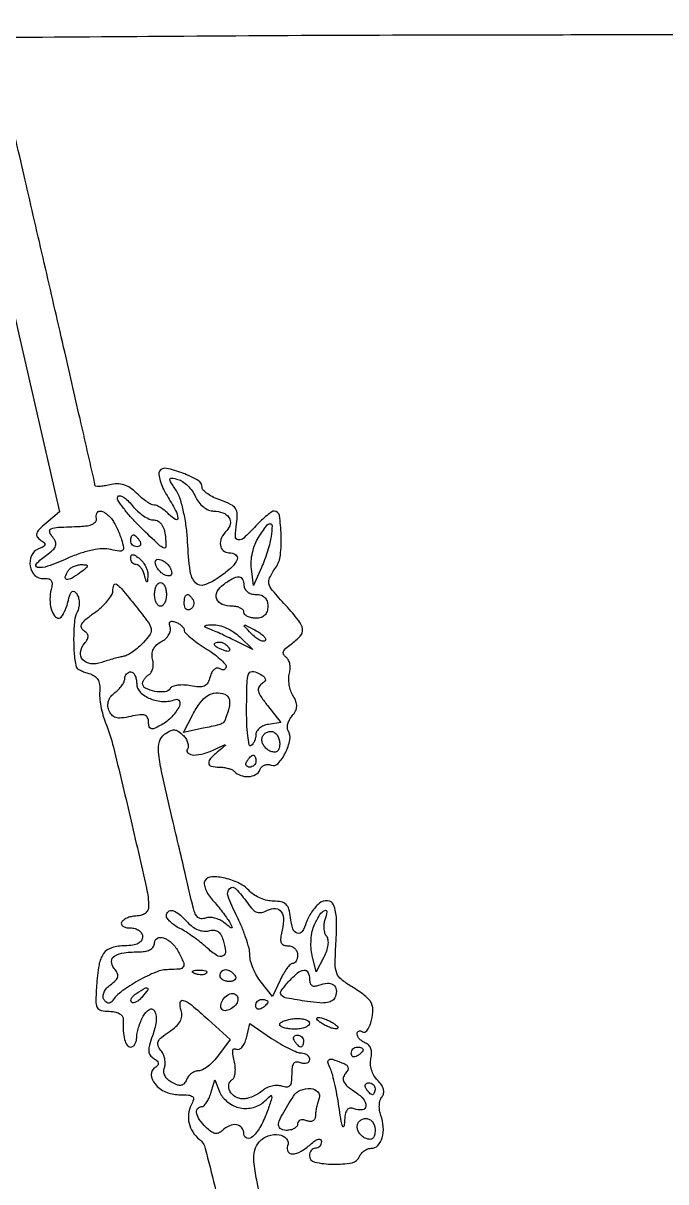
# Model space of a CAD drawing. Header units: inches. Extents: x -279 to 561, y -345 to 342.
# Drawn here: x -215.796 to -215.238, y -305.623 to -304.616 of the extents above; entities that cross this region are included whole.
import ezdxf

# ---------------------------------------------------------------- set-up
doc = ezdxf.new("R2010")
doc.units = ezdxf.units.IN
doc.header["$LTSCALE"] = 0.5
doc.header["$MEASUREMENT"] = 0

msp = doc.modelspace()

# ---------------------------------------------------------------- linework, layer by layer
for points in [[(-213.749, -305.7513, -0.000002), (-213.7501, -305.4288, -0.000179)], [(-213.8207, -303.6406, 0.000015), (-214.1381, -303.6397, 0.000557)], [(-215.9377, -305.8256, 0.000412), (-215.937, -305.5053, 0.000119), (-215.9364, -305.0103), (-215.9352, -303.6435)], [(-215.8417, -305.5276, -0.000227), (-215.8414, -305.2151, -0.000382), (-215.8408, -304.9528, -0.000017), (-215.8401, -304.717, -0.831221)], [(-215.8762, -304.5938, 0.000023), (-215.8773, -304.8636, 0.000682), (-215.8782, -305.162, 0.000411), (-215.8784, -305.5159), (-215.8781, -306.4382)], [(-213.7587, -305.409, -0.000014), (-213.7599, -305.7264, -0.413114)], [(-214.4539, -305.2664, -0.000016), (-214.4552, -305.0379, -0.000633)], [(-215.9407, -304.4701, -0.000149), (-215.9411, -305.0195, -0.002974), (-215.9423, -305.1877, -0.008799), (-215.9447, -305.2668, -0.824051), (-215.9511, -305.2677, 0.024579), (-215.9558, -305.256, 0.021719), (-215.9619, -305.2442, 0.0223), (-215.9683, -305.2342, 0.059677), (-215.974, -305.2278), (-215.9869, -305.2165), (-215.9882, -304.4313)], [(-215.6928, -304.5888, 0.00004), (-215.8709, -304.5893, 0.160647)], [(-215.8197, -304.6287, -0.000053), (-215.6564, -304.6275, -0.001147), (-215.4751, -304.6266, -0.000688), (-215.2598, -304.6263, -0.000279), (-214.9083, -304.6265, -0.003769)], [(-215.2614, -304.5889, 0.000465), (-215.4953, -304.5886, 0.000768)], [(-215.5851, -305.6568, -0.003779), (-215.593, -305.6213, -0.031951), (-215.5954, -305.6051, -0.078816), (-215.5947, -305.5953, -0.126763), (-215.5909, -305.588, -0.123356), (-215.583, -305.5828, -0.121297), (-215.5735, -305.5818, -0.189497), (-215.5672, -305.5853, -0.268582), (-215.5662, -305.5915, 0.222089), (-215.5659, -305.5964, 0.289947), (-215.5621, -305.5985, 0.115395), (-215.5546, -305.5962, 0.052602), (-215.5463, -305.5902, -0.027832), (-215.5425, -305.587, -0.089583), (-215.5395, -305.5856, -0.231882), (-215.5377, -305.586, -0.235796), (-215.5369, -305.5876, -0.085274), (-215.5373, -305.5899, -0.093604), (-215.5384, -305.5918, -0.100386), (-215.5401, -305.5931, -0.114747), (-215.5421, -305.5936, 0.1244), (-215.544, -305.5941, 0.101286), (-215.5457, -305.5955, 0.090968), (-215.5468, -305.5975, 0.078568), (-215.5472, -305.6, 0.352586), (-215.5427, -305.6056, 0.048281), (-215.5268, -305.6074, 0.046431), (-215.5103, -305.6061, 0.265001), (-215.5038, -305.6008, -0.080485), (-215.5022, -305.598, -0.065577), (-215.4997, -305.5957, -0.066565), (-215.4967, -305.5941, -0.08907), (-215.4937, -305.5936, 0.208236), (-215.488, -305.5911, 0.116641), (-215.4842, -305.5844, 0.088288), (-215.4832, -305.575, 0.070545), (-215.4853, -305.565, -0.053362), (-215.4864, -305.5607, -0.049049), (-215.4866, -305.556, -0.052389), (-215.4859, -305.5519, -0.100997), (-215.4843, -305.5488, 0.123128), (-215.4829, -305.5458, 0.110182), (-215.4831, -305.5423, 0.085682), (-215.4848, -305.5384, 0.04677), (-215.4881, -305.5344, -0.065589), (-215.4913, -305.5303, -0.057302), (-215.4934, -305.5254, -0.058809), (-215.4943, -305.5202, -0.078982), (-215.4939, -305.5155, 0.060111), (-215.4933, -305.511, 0.087677), (-215.4939, -305.5071, 0.10287), (-215.4957, -305.5041, 0.11555), (-215.4985, -305.5022, -0.054174), (-215.5013, -305.5007, -0.057148), (-215.5037, -305.4987, -0.063838), (-215.5053, -305.4965, -0.126812), (-215.5058, -305.4944, -0.106892), (-215.5055, -305.4928, -0.181174), (-215.5045, -305.4918, -0.162872), (-215.503, -305.4916, -0.084119), (-215.5013, -305.4923, 0.39894), (-215.4975, -305.4915, 0.07415), (-215.494, -305.4845, 0.059234), (-215.4922, -305.4752, 0.111246), (-215.4934, -305.4676, 0.102741), (-215.4952, -305.4648, 0.023673), (-215.4994, -305.4609, 0.023487), (-215.5049, -305.4568, 0.021041), (-215.5108, -305.453, -0.040748), (-215.5195, -305.447, -0.135638), (-215.5235, -305.4415, -0.090269), (-215.5249, -305.4333, -0.012365), (-215.5243, -305.4161, 0.019509), (-215.5238, -305.3943, 0.094059), (-215.5264, -305.3822, 0.290862), (-215.5316, -305.3785, 0.186547), (-215.5389, -305.381, 0.044078), (-215.5421, -305.3842, 0.027402), (-215.5454, -305.3885, 0.027395), (-215.5482, -305.3932, 0.04388), (-215.55, -305.3975, -0.06495), (-215.5536, -305.4053, -0.339891), (-215.5578, -305.4068, -0.246015), (-215.5616, -305.403, -0.046235), (-215.5637, -305.3931, 0.041219), (-215.5651, -305.3859, 0.130226), (-215.5676, -305.3818, 0.141853), (-215.5717, -305.3796, 0.052502), (-215.5783, -305.3789, -0.056467), (-215.5838, -305.3783, -0.041129), (-215.5897, -305.3764, -0.041795), (-215.595, -305.3736, -0.068651), (-215.599, -305.3704, 0.09107), (-215.608, -305.3635, 0.058983), (-215.6204, -305.359, 0.063627), (-215.632, -305.3577, 0.254125), (-215.638, -305.3612, 0.176081), (-215.6386, -305.3641, 0.058528), (-215.6374, -305.3684, 0.04974), (-215.6349, -305.3733, 0.039011), (-215.6313, -305.378, -0.011125), (-215.6271, -305.3829, -0.009332), (-215.6229, -305.3882, -0.009446), (-215.6192, -305.3932, -0.025442), (-215.6168, -305.397, -0.008572), (-215.6145, -305.4014, -0.509257), (-215.6148, -305.4021, -0.20998), (-215.616, -305.4018, -0.004198), (-215.6212, -305.3977, 0.058181), (-215.6251, -305.3952, 0.051792), (-215.6296, -305.3936, 0.054859), (-215.634, -305.393, 0.0976), (-215.6376, -305.3936, -0.110693), (-215.6412, -305.3942, -0.153294), (-215.6441, -305.393, -0.116285), (-215.6464, -305.39, -0.049558), (-215.648, -305.3852, 0.000654), (-215.6498, -305.3777, 0.00005), (-215.6545, -305.3575, 0.000069), (-215.6601, -305.3335, 0.000052), (-215.6663, -305.3071, -0.002917), (-215.6756, -305.2662, -0.031537), (-215.6782, -305.2495, -0.092762), (-215.6774, -305.2402, -0.166929), (-215.673, -305.234, -0.039575), (-215.6682, -305.231, -0.128799), (-215.6645, -305.2302, -0.138647), (-215.6611, -305.2313, -0.048814), (-215.6571, -305.2347, -0.056151), (-215.6546, -305.2377, -0.064199), (-215.653, -305.2412, -0.074176), (-215.6525, -305.2444, -0.141431), (-215.6532, -305.247, 0.387288), (-215.6526, -305.2504, 0.165548), (-215.6478, -305.252, 0.068401), (-215.6386, -305.2506, 0.041766), (-215.6284, -305.2467, -0.001338), (-215.621, -305.2432, -0.292208), (-215.6203, -305.2433, -0.471474), (-215.6203, -305.2438, -0.001683), (-215.6261, -305.2486, 0.028551), (-215.6331, -305.2549, 0.20465), (-215.6347, -305.2591, 0.339203), (-215.6326, -305.2617, 0.058012), (-215.6257, -305.2625, -0.034037), (-215.6218, -305.2628, -0.033094), (-215.6179, -305.2636, -0.034926), (-215.6146, -305.2647, -0.094613), (-215.6126, -305.2661, 0.110906), (-215.6069, -305.2697, 0.098571), (-215.6001, -305.2707, 0.111554), (-215.594, -305.269, 0.179537), (-215.5904, -305.265, -0.102488), (-215.5889, -305.2625, -0.098692), (-215.5864, -305.2609, -0.097096), (-215.5835, -305.2602, -0.095693), (-215.5805, -305.2608, 0.309041), (-215.5744, -305.2593, 0.0703), (-215.5682, -305.2501, 0.064981), (-215.5643, -305.2388, 0.190133), (-215.5657, -305.2308, -0.141409), (-215.5664, -305.2283, -0.064719), (-215.566, -305.225, -0.056537), (-215.5645, -305.2213, -0.050034), (-215.5622, -305.2179, 0.053924), (-215.5593, -305.2136, 0.108547), (-215.5583, -305.2096, 0.104141), (-215.559, -305.2055, 0.047015), (-215.5614, -305.2006, -0.059815), (-215.5635, -305.1963, -0.040575), (-215.5648, -305.191, -0.040724), (-215.5652, -305.1856, -0.062589), (-215.5646, -305.1809, 0.058961), (-215.564, -305.1767, 0.062646), (-215.5644, -305.1725, 0.070209), (-215.5658, -305.169, 0.127381), (-215.5678, -305.1669, -0.146928), (-215.5697, -305.1647, -0.211043), (-215.5698, -305.1622, -0.110568), (-215.5677, -305.1592, -0.030265), (-215.5631, -305.1556, 0.0549), (-215.5552, -305.1487, 0.224143), (-215.5533, -305.1427, 0.134156), (-215.5565, -305.1354, 0.01628), (-215.5679, -305.122, -0.008749), (-215.5794, -305.109, -0.113368), (-215.5824, -305.1033, -0.184232), (-215.5818, -305.098, -0.031263), (-215.5765, -305.0891, 0.123348), (-215.5725, -305.0785, 0.034845), (-215.5718, -305.0608, 0.030844), (-215.5734, -305.044, 0.36996), (-215.5779, -305.0401, 0.155986), (-215.58, -305.0408, 0.016321), (-215.5841, -305.0439, 0.018984), (-215.5889, -305.0481, 0.014113), (-215.5938, -305.053, -0.014381), (-215.6043, -305.0636, -0.221741), (-215.609, -305.0652, -0.390278), (-215.6115, -305.0623, -0.028604), (-215.6105, -305.0511, 0.040845), (-215.61, -305.0429, 0.14542), (-215.6115, -305.0379, 0.130502), (-215.6157, -305.0343, 0.030284), (-215.6243, -305.0307, -0.0283), (-215.6305, -305.0282, -0.038468), (-215.6356, -305.0252, -0.042844), (-215.6393, -305.0221, -0.201963), (-215.6403, -305.0197, 0.2685), (-215.6438, -305.0136, 0.038459), (-215.6573, -305.0072, 0.038486), (-215.6714, -305.003, 0.310371), (-215.6773, -305.0054, 0.182512), (-215.678, -305.0084, 0.038618), (-215.6768, -305.0138, 0.035706), (-215.6744, -305.0201, 0.027322), (-215.6709, -305.0266, -0.013735), (-215.6635, -305.0395, -0.097586), (-215.6614, -305.0463, -0.617495), (-215.6634, -305.0475, -0.061827), (-215.6692, -305.043, 0.02687), (-215.6726, -305.0399, 0.029203), (-215.6763, -305.0373, 0.03046), (-215.6797, -305.0354, 0.110284), (-215.6821, -305.0349, -0.125573), (-215.6846, -305.0343, -0.025159), (-215.6885, -305.0319, -0.025139), (-215.693, -305.0285, -0.021146), (-215.6973, -305.0245, 0.046614), (-215.7028, -305.0199, 0.074931), (-215.7083, -305.0173, 0.078921), (-215.7141, -305.0164, 0.057761), (-215.7206, -305.0173, -0.01973), (-215.7255, -305.0183, -0.034522), (-215.7297, -305.0187, -0.041337), (-215.7326, -305.0186, -0.374835), (-215.7334, -305.0177, 0.05601), (-215.7337, -305.0154, 0.000045), (-215.7464, -304.9598, 0.000504), (-215.7606, -304.8978, 0.000308), (-215.7774, -304.8247, -0.000445), (-215.7943, -304.7515, -0.00072), (-215.8085, -304.6892, -0.000093), (-215.821, -304.6337, -0.055608)], [(-215.8149, -304.8199, -0.000439), (-215.8007, -304.8814), (-215.7641, -305.0407), (-215.7759, -305.0507, 0.021111), (-215.7817, -305.0559, 0.115714), (-215.7839, -305.0595, 0.22714), (-215.7836, -305.0624, 0.105579), (-215.7809, -305.0651, -0.03726), (-215.7776, -305.0676, -0.267672), (-215.777, -305.0694, -0.22511), (-215.7783, -305.0711, -0.027651), (-215.7825, -305.073, 0.202223), (-215.7885, -305.0787, 0.143671), (-215.7896, -305.088, 0.152851), (-215.7855, -305.096, 0.224434), (-215.7782, -305.0988, -0.059859), (-215.7738, -305.0989, -0.201482), (-215.7714, -305.1004, -0.176237), (-215.7706, -305.1034, -0.044502), (-215.7714, -305.1083, 0.062957), (-215.7725, -305.1168, 0.069069), (-215.7714, -305.1251, 0.087328), (-215.7685, -305.1311, 0.242285), (-215.7645, -305.1332, 0.231631), (-215.7627, -305.1323, 0.040971), (-215.7606, -305.1291, 0.03699), (-215.7586, -305.1246, 0.02569), (-215.7569, -305.1192, -0.017361), (-215.755, -305.1125, -0.138999), (-215.7532, -305.1099, -0.360615), (-215.7513, -305.1099, -0.084153), (-215.749, -305.1125, -0.082078), (-215.7476, -305.1159, -0.055726), (-215.7471, -305.12, -0.054607), (-215.7476, -305.1242, -0.069237), (-215.7489, -305.1279, 0.098981), (-215.7511, -305.1352, 0.02006), (-215.7519, -305.1487, 0.022138), (-215.7515, -305.1632, 0.037305), (-215.7497, -305.1753, 0.179454), (-215.7488, -305.1767, 0.036039), (-215.7461, -305.1784, 0.033892), (-215.7426, -305.18, 0.026004), (-215.7386, -305.1812, -0.076712), (-215.7341, -305.1832, -0.114783), (-215.731, -305.1863, -0.104058), (-215.7295, -305.1906, -0.054924), (-215.7293, -305.1964, 0.044743), (-215.7293, -305.2022, 0.02173), (-215.7283, -305.2096, 0.021356), (-215.7265, -305.2173, 0.028778), (-215.7242, -305.224, -0.03595), (-215.7174, -305.2452, -0.002556), (-215.7029, -305.3056, -0.001874), (-215.6887, -305.3676, -0.055611), (-215.6869, -305.3836, -0.115804), (-215.6876, -305.3868, -0.106268), (-215.6898, -305.3895, -0.095697), (-215.693, -305.3912, -0.07628), (-215.6969, -305.3918, 0.046881), (-215.701, -305.3922, 0.046318), (-215.705, -305.3933, 0.050262), (-215.7082, -305.395, 0.111412), (-215.7102, -305.397, 0.202618), (-215.7105, -305.399, 0.181468), (-215.7093, -305.4006, 0.104212), (-215.7066, -305.4018, 0.047867), (-215.7027, -305.4022, -0.068368), (-215.6986, -305.4027, -0.089375), (-215.6951, -305.4044, -0.104647), (-215.6929, -305.4069, -0.131786), (-215.6921, -305.4099, -0.150693), (-215.6931, -305.4133, -0.12588), (-215.6959, -305.4157, -0.083267), (-215.7006, -305.4172, -0.034849), (-215.7073, -305.4177, 0.072324), (-215.7188, -305.4194, 0.167596), (-215.7259, -305.4244, 0.113448), (-215.7299, -305.4342, 0.024686), (-215.7321, -305.4526, 0.012742), (-215.7326, -305.4657, 0.120053), (-215.7314, -305.4712, 0.223137), (-215.7281, -305.4738, 0.057802), (-215.7211, -305.4746, -0.050237), (-215.7164, -305.4751, -0.071957), (-215.7124, -305.4765, -0.094099), (-215.7098, -305.4786, -0.188309), (-215.709, -305.481, 0.021706), (-215.7089, -305.4916, 0.052875), (-215.7077, -305.4992, 0.08567), (-215.7055, -305.504, 0.246827), (-215.7024, -305.5056, 0.154247), (-215.7004, -305.505, 0.097876), (-215.6988, -305.5032, 0.080342), (-215.6976, -305.5006, 0.062003), (-215.6972, -305.4975, -0.051611), (-215.6968, -305.4937, -0.022371), (-215.6956, -305.4887, -0.021852), (-215.6937, -305.4834, -0.027074), (-215.6915, -305.4787, -0.134992), (-215.6861, -305.473, -0.448105), (-215.6817, -305.4743, -0.143451), (-215.6804, -305.4835, -0.054899), (-215.6836, -305.496, 0.021642), (-215.6862, -305.5039, 0.084227), (-215.6867, -305.509, 0.13736), (-215.6855, -305.5126, 0.102723), (-215.6824, -305.5156, -0.045322), (-215.6795, -305.5177, -0.172479), (-215.6785, -305.5197, -0.220371), (-215.679, -305.5215, -0.075762), (-215.6812, -305.5234, 0.271685), (-215.6845, -305.5297, 0.169472), (-215.6813, -305.5377, 0.109579), (-215.6721, -305.5446, 0.105087), (-215.6607, -305.547, -0.017553), (-215.6522, -305.5473, -0.157418), (-215.6488, -305.5487, -0.288059), (-215.648, -305.5513, -0.057367), (-215.6498, -305.5561, 0.087632), (-215.6522, -305.5638, 0.090086), (-215.6518, -305.5718, 0.087081), (-215.6485, -305.5794, 0.075459), (-215.6427, -305.5858, -0.159884), (-215.6377, -305.5937, -0.0016), (-215.6213, -305.6593, -0.003437)]]:
    msp.add_lwpolyline(points, format="xyb")
for points in [[(-213.7217, -304.6198, -0.000342), (-213.7221, -305.0777, -0.000611), (-213.7232, -305.454, -0.000039), (-213.7246, -305.7871, -0.813411), (-213.7265, -305.7875, -0.10071), (-213.7283, -305.7787, -0.000038), (-213.7297, -305.4486, -0.000606), (-213.7308, -305.0819, -0.000369), (-213.7313, -304.6483), (-213.7317, -303.5193), (-213.9605, -303.5193, 0.00003), (-214.109, -303.5193, 0.000002), (-214.4986, -303.5193, 0.000003), (-214.9634, -303.5193, 0.000003), (-215.4709, -303.5193), (-216.7524, -303.5193), (-216.7524, -303.4805), (-216.7524, -303.4418), (-215.2369, -303.4418), (-213.7213, -303.4418)], [(-215.6462, -305.0276, 0.059786), (-215.6433, -305.0324, 0.059241), (-215.6393, -305.0365, 0.064011), (-215.6348, -305.0392, 0.103373), (-215.6304, -305.0401, -0.090351), (-215.6224, -305.0416, -0.156757), (-215.6171, -305.0457, -0.199939), (-215.616, -305.0514, -0.147162), (-215.6191, -305.0571, 0.086319), (-215.6235, -305.0634, 0.137065), (-215.6246, -305.0698, 0.192432), (-215.6221, -305.0744, 0.178477), (-215.6171, -305.0763, -0.152709), (-215.6113, -305.0781, -0.346879), (-215.61, -305.0822, -0.118158), (-215.6146, -305.0888, -0.027668), (-215.6252, -305.0973, -0.0635), (-215.6383, -305.1043, -0.308902), (-215.6461, -305.1024, -0.155451), (-215.6508, -305.0923, -0.017715), (-215.653, -305.0667, 0.020942), (-215.6542, -305.0536, 0.021052), (-215.6565, -305.0407, 0.02168), (-215.6594, -305.0296, 0.069011), (-215.6627, -305.0226, -0.006182), (-215.6678, -305.0147, -0.172626), (-215.6683, -305.0124, -0.425675), (-215.667, -305.0114, -0.022092), (-215.6614, -305.0126, -0.086828), (-215.6574, -305.0145, -0.04419), (-215.6531, -305.018, -0.042126), (-215.6491, -305.0226, -0.049039)], [(-215.6824, -305.0478, -0.132649), (-215.6787, -305.0488, -0.108787), (-215.6757, -305.0516, -0.081487), (-215.6735, -305.0562, -0.042616), (-215.6723, -305.0623, -0.029836), (-215.6718, -305.0708, -0.520036), (-215.6738, -305.0721, -0.102877), (-215.6779, -305.0695, -0.002807), (-215.6934, -305.0546, -0.015129), (-215.7019, -305.0457, -0.023138), (-215.7087, -305.0375, -0.019551), (-215.7135, -305.0305, -0.270447), (-215.7136, -305.0276, -0.328304), (-215.7119, -305.0268, -0.090652), (-215.7089, -305.0279, -0.055488), (-215.705, -305.0309, -0.029292), (-215.701, -305.0354, 0.036994), (-215.6965, -305.0401, 0.037462), (-215.6913, -305.0442, 0.040145), (-215.6864, -305.047, 0.108189)], [(-215.7192, -305.0466, -0.039683), (-215.7169, -305.0499, -0.016951), (-215.7145, -305.0546, -0.016647), (-215.7122, -305.0599, -0.021027), (-215.7104, -305.0649, -0.023449), (-215.7086, -305.0717, -0.262118), (-215.7095, -305.0742, -0.233781), (-215.7122, -305.075, -0.019135), (-215.7196, -305.0735, 0.075997), (-215.7266, -305.0728, 0.035859), (-215.7356, -305.074, 0.031271), (-215.7459, -305.0768, 0.022642), (-215.7571, -305.0811, -0.016711), (-215.7745, -305.0881, -0.125466), (-215.7833, -305.089, -0.609349), (-215.7843, -305.0858, -0.048011), (-215.7756, -305.0783, 0.028662), (-215.7699, -305.0738, 0.125896), (-215.7676, -305.0704, 0.184382), (-215.7676, -305.0669, 0.077053), (-215.77, -305.0629, -0.093774), (-215.7727, -305.0582, -0.396368), (-215.7714, -305.0555, -0.083429), (-215.7653, -305.0542, -0.0049), (-215.7464, -305.0534, 0.033292), (-215.74, -305.0528, 0.072777), (-215.7354, -305.0514, 0.117982), (-215.7328, -305.0492, 0.215033), (-215.7321, -305.0466, -0.067321), (-215.7323, -305.0441, -0.098769), (-215.7317, -305.042, -0.124615), (-215.7305, -305.0406, -0.153594), (-215.7289, -305.0401, -0.105994), (-215.7268, -305.0405, -0.041263), (-215.7242, -305.042, -0.038503), (-215.7215, -305.0441, -0.038702)], [(-215.5805, -305.0621, -0.029402), (-215.5816, -305.0676, -0.012834), (-215.5836, -305.0748, -0.01265), (-215.5862, -305.0824, -0.016491), (-215.5889, -305.0892), (-215.5958, -305.1047), (-215.5977, -305.0902, -0.055423), (-215.5979, -305.0837, -0.035074), (-215.5967, -305.0762, -0.034977), (-215.5945, -305.0689, -0.053197), (-215.5915, -305.063, -0.010177), (-215.5845, -305.0528, -0.219077), (-215.5814, -305.0511, -0.454924), (-215.5797, -305.0528, -0.020405)], [(-215.6946, -305.066, -0.082592), (-215.6938, -305.0679, -0.161196), (-215.694, -305.0696, -0.182303), (-215.6951, -305.0707, -0.108972), (-215.6969, -305.0711, -0.093332), (-215.699, -305.0707, -0.09642), (-215.7008, -305.0696, -0.099167), (-215.702, -305.0679, -0.105053), (-215.7024, -305.066, -0.042167), (-215.7022, -305.064, -0.061769), (-215.7017, -305.0623, -0.081139), (-215.701, -305.0612, -0.210953), (-215.7001, -305.0608, -0.151918), (-215.699, -305.0611, -0.038439), (-215.6976, -305.0623, -0.035638), (-215.696, -305.064, -0.029505)], [(-215.6875, -305.0963, -0.005292), (-215.6879, -305.1011, -0.449239), (-215.6884, -305.1015, -0.279295), (-215.689, -305.1009, -0.003839), (-215.6905, -305.0957, 0.046657), (-215.6917, -305.0922, 0.05682), (-215.6935, -305.0893, 0.067019), (-215.6956, -305.0873, 0.159836), (-215.6976, -305.0866, -0.120368), (-215.6994, -305.0862, -0.100708), (-215.701, -305.0849, -0.091833), (-215.702, -305.0831, -0.081138), (-215.7024, -305.0808, -0.122183), (-215.7019, -305.0787, -0.300026), (-215.7005, -305.078, -0.128583), (-215.6982, -305.0788, -0.024942), (-215.6946, -305.0815, -0.059893), (-215.6917, -305.0846, -0.047483), (-215.6893, -305.0885, -0.048937), (-215.6878, -305.0926, -0.081318)], [(-215.6672, -305.0915, -0.08306), (-215.6668, -305.094, -0.196386), (-215.6675, -305.0957, -0.196386), (-215.6692, -305.0964, -0.08306), (-215.6717, -305.096, -0.068635), (-215.6745, -305.0947, -0.04742), (-215.6772, -305.0924, -0.04742), (-215.6794, -305.0897, -0.068635), (-215.6807, -305.087, -0.08306), (-215.6811, -305.0845, -0.196386), (-215.6804, -305.0828, -0.196386), (-215.6787, -305.082, -0.08306), (-215.6762, -305.0824, -0.068635), (-215.6735, -305.0838, -0.04742), (-215.6708, -305.086, -0.04742), (-215.6685, -305.0887, -0.068635)], [(-215.7467, -305.094, -0.026498), (-215.7538, -305.0986, -0.177033), (-215.7579, -305.0994, -0.447219), (-215.7592, -305.0973, -0.066787), (-215.7569, -305.0922, -0.092697), (-215.755, -305.09, -0.05301), (-215.752, -305.0883, -0.050463), (-215.7486, -305.087, -0.058559), (-215.7451, -305.0866, -0.031223), (-215.7409, -305.0869, -0.440416), (-215.7401, -305.088, -0.173737), (-215.7412, -305.0898, -0.009468)], [(-215.6979, -305.1228, -0.008207), (-215.6873, -305.1365, -0.109714), (-215.6847, -305.1422, -0.20234), (-215.6856, -305.1471, -0.039635), (-215.6913, -305.1542, -0.026187), (-215.6956, -305.1584, -0.025805), (-215.7004, -305.1622, -0.026704), (-215.7049, -305.165, -0.083252), (-215.7083, -305.1662, 0.017923), (-215.7118, -305.167, 0.006203), (-215.7169, -305.1683, 0.006154), (-215.7224, -305.1699, 0.007113), (-215.7276, -305.1716, -0.104452), (-215.7371, -305.1727, -0.188783), (-215.744, -305.1692, -0.223933), (-215.7459, -305.1626, -0.136606), (-215.7425, -305.155, 0.044552), (-215.74, -305.1514, 0.147075), (-215.7394, -305.1486, 0.172173), (-215.7405, -305.1462, 0.066533), (-215.7433, -305.1438, -0.194221), (-215.7452, -305.1412, -0.201411), (-215.7447, -305.1381, -0.083117), (-215.7412, -305.134, -0.018802), (-215.7339, -305.1284, 0.028305), (-215.7278, -305.1235, 0.033453), (-215.7226, -305.1181, 0.035575), (-215.719, -305.1132, 0.141643), (-215.7179, -305.1096, -0.083476), (-215.717, -305.1044, -0.48985), (-215.7148, -305.1036, -0.073617), (-215.7102, -305.1077, -0.003899)], [(-215.6714, -305.1125, -0.048028), (-215.6718, -305.1165, -0.068025), (-215.6729, -305.1198, -0.088204), (-215.6746, -305.1221, -0.191087), (-215.6765, -305.1228, -0.191087), (-215.6785, -305.1221, -0.088204), (-215.6802, -305.1198, -0.068025), (-215.6813, -305.1165, -0.048028), (-215.6817, -305.1125, -0.048028), (-215.6813, -305.1085, -0.068025), (-215.6802, -305.1052, -0.088204), (-215.6785, -305.1029, -0.191087), (-215.6765, -305.1022, -0.191087), (-215.6746, -305.1029, -0.088204), (-215.6729, -305.1052, -0.068025), (-215.6718, -305.1085, -0.048028)], [(-215.6041, -305.1047, 0.130775), (-215.6033, -305.1077, 0.10214), (-215.6011, -305.1102, 0.08892), (-215.5978, -305.1119, 0.072314), (-215.5938, -305.1125, -0.072254), (-215.5893, -305.1132, -0.124864), (-215.586, -305.1151, -0.124864), (-215.5841, -305.1183, -0.072254), (-215.5834, -305.1228, -0.072254), (-215.5841, -305.1274, -0.124864), (-215.586, -305.1306, -0.124864), (-215.5893, -305.1325, -0.072254), (-215.5938, -305.1332, -0.048028), (-215.5977, -305.1328, -0.068025), (-215.6011, -305.1317, -0.088204), (-215.6033, -305.13, -0.191087), (-215.6041, -305.128, 0.186414), (-215.6049, -305.126, 0.089706), (-215.6071, -305.1244, 0.069539), (-215.6103, -305.1232, 0.049547), (-215.6142, -305.1228, -0.094723), (-215.6229, -305.1212, -0.202305), (-215.6277, -305.1165, -0.225189), (-215.6274, -305.1101, -0.112479), (-215.622, -305.104, -0.028999), (-215.6138, -305.0986, -0.140719), (-215.6084, -305.0973, -0.280053), (-215.6053, -305.0994, -0.109123)], [(-215.6483, -305.1173, -0.108373), (-215.6476, -305.1194, -0.099685), (-215.6478, -305.1217, -0.095498), (-215.6488, -305.1238, -0.090427), (-215.6506, -305.1254, -0.136093), (-215.6526, -305.126, -0.190788), (-215.6543, -305.1253, -0.140899), (-215.6555, -305.1234, -0.067432), (-215.6559, -305.1206, -0.039415), (-215.6554, -305.115, -0.25701), (-215.6537, -305.1128, -0.315493), (-215.6514, -305.1133, -0.050477)], [(-215.6559, -305.1437, 0.200004), (-215.6549, -305.1459, 0.019196), (-215.6505, -305.1499, 0.022084), (-215.6447, -305.1545, 0.015633), (-215.6377, -305.1591, -0.018804), (-215.6308, -305.1637, -0.025642), (-215.625, -305.1684, -0.024339), (-215.6207, -305.1727, -0.187692), (-215.6196, -305.1753, -0.13304), (-215.6201, -305.1769, -0.19033), (-215.6213, -305.1779, -0.143019), (-215.6231, -305.1779, -0.068801), (-215.6252, -305.1769, 0.185576), (-215.6275, -305.1765, 0.134622), (-215.6299, -305.1777, 0.094309), (-215.632, -305.1803, 0.055869), (-215.6335, -305.1842, -0.064862), (-215.6356, -305.1893, -0.158979), (-215.6386, -305.1921, -0.123784), (-215.6431, -305.1929, -0.032527), (-215.6506, -305.1919, 0.036641), (-215.6563, -305.1912, 0.045836), (-215.6617, -305.1914, 0.052693), (-215.6659, -305.1925, 0.170197), (-215.6682, -305.1943, -0.236763), (-215.6728, -305.1971, -0.068092), (-215.6815, -305.1967, -0.070495), (-215.6895, -305.194, -0.283397), (-215.6921, -305.1898, -0.106297), (-215.6917, -305.1879, -0.05123), (-215.6904, -305.1858, -0.047538), (-215.6886, -305.1837, -0.049759), (-215.6864, -305.1821, 0.128755), (-215.6845, -305.18, 0.06998), (-215.6832, -305.1767, 0.062269), (-215.6828, -305.1728, 0.05821), (-215.6834, -305.1688, -0.08345), (-215.6838, -305.1642, -0.097481), (-215.6826, -305.16, -0.090787), (-215.6799, -305.1564, -0.062908), (-215.6757, -305.1534, 0.061916), (-215.6719, -305.1508, 0.073102), (-215.6692, -305.1474, 0.085383), (-215.6679, -305.1439, 0.142416), (-215.6681, -305.1408, -0.060664), (-215.6688, -305.1379, -0.247476), (-215.6682, -305.1363, -0.224781), (-215.6664, -305.1358, -0.051652), (-215.6633, -305.1366, -0.045477), (-215.6605, -305.138, -0.052112), (-215.6581, -305.1399, -0.059528), (-215.6564, -305.1419, -0.145135)], [(-215.6078, -305.1493), (-215.5964, -305.1603), (-215.6119, -305.1526, 0.004262), (-215.6184, -305.1495, 0.003951), (-215.6251, -305.1464, 0.003942), (-215.6312, -305.1437, 0.013231), (-215.6352, -305.1421, -0.044944), (-215.6378, -305.1408, -0.523163), (-215.6379, -305.1398, -0.148637), (-215.6361, -305.1391, -0.013242), (-215.6311, -305.1388, -0.075736), (-215.6257, -305.1394, -0.039281), (-215.6193, -305.1417, -0.037923), (-215.613, -305.1452, -0.046874)], [(-215.5857, -305.1527, -0.253633), (-215.5875, -305.1532, -0.066521), (-215.5906, -305.1522, -0.05091), (-215.5941, -305.1499, -0.032763), (-215.5978, -305.1465, -0.002294), (-215.6038, -305.1402, -0.404836), (-215.6037, -305.1394, -0.323466), (-215.6028, -305.1392, -0.001975), (-215.5946, -305.1434, -0.029819), (-215.5902, -305.146, -0.05386), (-215.587, -305.1487, -0.082345), (-215.5854, -305.151, -0.314606)], [(-215.6171, -305.159, -0.1144), (-215.6165, -305.1607, -0.32948), (-215.6171, -305.1618, -0.155351), (-215.619, -305.1619, -0.036408), (-215.622, -305.161, -0.029964), (-215.6275, -305.1585, -0.168622), (-215.6297, -305.1562, -0.444011), (-215.6289, -305.1545, -0.079093), (-215.6251, -305.1539, -0.088797), (-215.623, -305.1543, -0.053277), (-215.6208, -305.1554, -0.051183), (-215.6187, -305.157, -0.061454)], [(-215.6972, -305.19, 0.199803), (-215.6942, -305.1973, 0.099338), (-215.6856, -305.203, 0.086181), (-215.6743, -305.2055, 0.102469), (-215.6635, -305.2037, -0.43427), (-215.6601, -305.2053, -0.209068), (-215.6607, -305.2107, -0.06586), (-215.6677, -305.2198, -0.072718), (-215.6767, -305.2264, -0.023619), (-215.682, -305.2289, -0.169427), (-215.6849, -305.2291, -0.271382), (-215.6864, -305.2275, -0.05917), (-215.6869, -305.2235, 0.107464), (-215.6877, -305.2196, 0.211655), (-215.6901, -305.2175, 0.11045), (-215.6945, -305.2171, 0.021119), (-215.7024, -305.2185, -0.028024), (-215.7103, -305.2198, -0.097093), (-215.7154, -305.2194, -0.141799), (-215.7189, -305.2172, -0.089721), (-215.7214, -305.213, -0.085267), (-215.7222, -305.2089, -0.088804), (-215.7216, -305.2048, -0.084522), (-215.7195, -305.201, -0.068611), (-215.7162, -305.1978, 0.040526), (-215.7129, -305.195, 0.040719), (-215.7101, -305.1917, 0.043921), (-215.7082, -305.1883, 0.110205), (-215.7076, -305.1856, -0.086463), (-215.7072, -305.1834, -0.094072), (-215.7061, -305.1815, -0.100251), (-215.7044, -305.1802, -0.113217), (-215.7024, -305.1797, -0.18959), (-215.7004, -305.1805, -0.088693), (-215.6988, -305.1828, -0.068509), (-215.6976, -305.1861, -0.048508)], [(-215.5887, -305.1901, 0.148572), (-215.5912, -305.193, 0.173242), (-215.5915, -305.1965, 0.084185), (-215.5892, -305.2014, 0.018418), (-215.5837, -305.209), (-215.5721, -305.2237), (-215.5829, -305.2254, 0.060871), (-215.5871, -305.2265, 0.071058), (-215.5906, -305.2286, 0.082681), (-215.593, -305.2313, 0.141651), (-215.5938, -305.2341, -0.053035), (-215.5941, -305.237, -0.048764), (-215.595, -305.2399, -0.052083), (-215.5964, -305.2423, -0.100899), (-215.5979, -305.2438, -0.523954), (-215.5996, -305.2431, -0.01904), (-215.6008, -305.2352, -0.020433), (-215.6016, -305.2244, -0.011023), (-215.6018, -305.211, -0.004894), (-215.6014, -305.1892, -0.073525), (-215.6001, -305.1817, -0.321678), (-215.5971, -305.1795, -0.124612), (-215.5918, -305.1808, -0.027545), (-215.5872, -305.1836, -0.163447), (-215.5856, -305.1858, -0.268433), (-215.586, -305.1879, -0.072517)], [(-215.6175, -305.2127, -0.010959), (-215.6205, -305.2215, -0.149924), (-215.6225, -305.2242, -0.102219), (-215.6258, -305.2258, -0.003842), (-215.6394, -305.2288), (-215.6566, -305.2325), (-215.6486, -305.2169, -0.038692), (-215.6422, -305.2066, -0.093321), (-215.6356, -305.2004, -0.125537), (-215.6286, -305.1981, -0.105347), (-215.6208, -305.1992, -0.134154), (-215.6183, -305.201, -0.112645), (-215.6168, -305.2039, -0.086021), (-215.6166, -305.2079, -0.047642)], [(-215.5731, -305.2417, -0.051069), (-215.5735, -305.246, -0.155809), (-215.575, -305.2486, -0.195231), (-215.5774, -305.2495, -0.086117), (-215.5809, -305.2489, -0.074185), (-215.5838, -305.2472, -0.064359), (-215.5863, -305.2446, -0.06686), (-215.588, -305.2417, -0.096313), (-215.5886, -305.2387, -0.106859), (-215.588, -305.2359, -0.099462), (-215.5863, -305.2336, -0.095925), (-215.5838, -305.232, -0.091732), (-215.5809, -305.2315, -0.130258), (-215.5779, -305.2323, -0.100732), (-215.5754, -305.2345, -0.088591), (-215.5737, -305.2378, -0.074555)], [(-215.5938, -305.2573, -0.105053), (-215.5942, -305.2593, -0.099167), (-215.5954, -305.261, -0.09642), (-215.5972, -305.2621, -0.093332), (-215.5993, -305.2625, -0.108972), (-215.6011, -305.2621, -0.182303), (-215.6022, -305.261, -0.161196), (-215.6024, -305.2593, -0.082592), (-215.6015, -305.2573, -0.029505), (-215.6001, -305.2554, -0.035638), (-215.5986, -305.2537, -0.038439), (-215.5972, -305.2525, -0.151918), (-215.5961, -305.2522, -0.210953), (-215.5952, -305.2525, -0.081139), (-215.5945, -305.2537, -0.061769), (-215.5939, -305.2554, -0.042167)], [(-215.6011, -305.3805, 0.036236), (-215.5967, -305.386, 0.118487), (-215.5928, -305.3885, 0.144892), (-215.5887, -305.3887, 0.064837), (-215.5836, -305.3868, -0.136331), (-215.5766, -305.3852, -0.248627), (-215.5717, -305.3881, -0.149408), (-215.5698, -305.3957, -0.052048), (-215.5715, -305.4068, 0.042828), (-215.5723, -305.4119, 0.139873), (-215.5717, -305.4152, 0.188147), (-215.5696, -305.417, 0.089133), (-215.5659, -305.4177, -0.091648), (-215.5627, -305.4183, -0.095898), (-215.56, -305.42, -0.099477), (-215.5582, -305.4225, -0.106955), (-215.5576, -305.4254, -0.054008), (-215.5579, -305.4284, -0.073734), (-215.5588, -305.4309, -0.093425), (-215.5603, -305.4326, -0.173704), (-215.5619, -305.4332, 0.199123), (-215.564, -305.4341, 0.033493), (-215.5669, -305.4374, 0.032185), (-215.5699, -305.442, 0.023616), (-215.5727, -305.4474), (-215.5792, -305.4616), (-215.5891, -305.4494, -0.039789), (-215.5929, -305.4439, -0.031625), (-215.5961, -305.4374, -0.032578), (-215.5983, -305.431, -0.066312), (-215.599, -305.4257, 0.064373), (-215.5997, -305.4198, 0.017724), (-215.6025, -305.4107, 0.017601), (-215.6063, -305.4006, 0.017558), (-215.6109, -305.3907, -0.027582), (-215.6179, -305.3747, -0.288179), (-215.6165, -305.368, -0.432416), (-215.6112, -305.3681, -0.033532)], [(-215.6532, -305.3971, 0.050747), (-215.6488, -305.4011, 0.061343), (-215.6439, -305.4038, 0.069254), (-215.639, -305.405, 0.104911), (-215.6347, -305.4046, -0.085314), (-215.6305, -305.404, -0.135618), (-215.627, -305.4051, -0.117869), (-215.6243, -305.408, -0.055525), (-215.6222, -305.4127, -0.049343), (-215.6201, -305.4224, -0.323827), (-215.6224, -305.4265, -0.259214), (-215.6277, -305.4261, -0.038129), (-215.6365, -305.4192, 0.017778), (-215.6418, -305.4147, 0.012055), (-215.6481, -305.41, 0.012157), (-215.6544, -305.4057, 0.023684), (-215.6597, -305.4026, -0.03145), (-215.6642, -305.4, -0.03877), (-215.668, -305.3969, -0.042732), (-215.6706, -305.394, -0.162186), (-215.6714, -305.3916, -0.213348), (-215.6697, -305.3879, -0.260752), (-215.6661, -305.3871, -0.102823), (-215.6602, -305.3903, -0.033789)], [(-215.5338, -305.3951, 0.061442), (-215.5347, -305.3987, 0.051152), (-215.5348, -305.4027, 0.05324), (-215.5341, -305.4064, 0.088735), (-215.5326, -305.4093, -0.13293), (-215.5313, -305.4125, -0.05966), (-215.5313, -305.417, -0.051098), (-215.5325, -305.4223, -0.040098), (-215.5348, -305.4277), (-215.5414, -305.4403), (-215.545, -305.426, -0.04874), (-215.5459, -305.4196, -0.03266), (-215.5458, -305.4123, -0.032879), (-215.5448, -305.405, -0.054194), (-215.5428, -305.3992, -0.032104), (-215.5382, -305.3906, -0.146986), (-215.534, -305.3869, -0.587459), (-215.5321, -305.3883, -0.061012)], [(-215.6609, -305.4231, -0.020888), (-215.6566, -305.432, -0.231826), (-215.6568, -305.4359, -0.2481), (-215.6599, -305.4379, -0.023675), (-215.6693, -305.4384, 0.097324), (-215.6803, -305.4405, 0.030056), (-215.6957, -305.4479, 0.030476), (-215.7101, -305.4572, 0.08426), (-215.7186, -305.4658, -0.129838), (-215.7201, -305.4671, -0.162948), (-215.722, -305.4674, -0.131917), (-215.7239, -305.4664, -0.074231), (-215.7256, -305.4644, -0.151249), (-215.7263, -305.4616, -0.091144), (-215.7255, -305.4581, -0.075), (-215.7233, -305.4546, -0.057449), (-215.7199, -305.4515, 0.035773), (-215.7153, -305.4476, 0.149896), (-215.7136, -305.4445, 0.173489), (-215.7141, -305.4412, 0.051759), (-215.717, -305.437, -0.174587), (-215.719, -305.4312, -0.25991), (-215.7165, -305.4266, -0.109804), (-215.7082, -305.4237, -0.029394), (-215.6942, -305.4229, 0.050516), (-215.6891, -305.4223, 0.086185), (-215.6851, -305.4208, 0.113002), (-215.6826, -305.4183, 0.144728), (-215.6817, -305.4153, -0.279789), (-215.6792, -305.4111, -0.213277), (-215.6738, -305.4108, -0.105643), (-215.6666, -305.4154, -0.074492)], [(-215.6366, -305.4415, -0.126455), (-215.6383, -305.4425, -0.060344), (-215.6408, -305.4429, -0.05415), (-215.6436, -305.4427, -0.051402), (-215.6465, -305.4419, -0.054073), (-215.6486, -305.4408, -0.470617), (-215.6487, -305.4398, -0.168741), (-215.6472, -305.4391, -0.018894), (-215.6434, -305.4388, -0.028489), (-215.6398, -305.4388, -0.077125), (-215.6373, -305.4394, -0.208169), (-215.6363, -305.4404, -0.296942)], [(-215.6119, -305.4435, -0.139169), (-215.6113, -305.4455, -0.191142), (-215.612, -305.4472, -0.138808), (-215.6139, -305.4483, -0.066118), (-215.6168, -305.4487, -0.062283), (-215.6198, -305.4483, -0.080552), (-215.6224, -305.4472, -0.097988), (-215.6242, -305.4455, -0.153634), (-215.6248, -305.4435, -0.092995), (-215.6244, -305.4416, -0.096318), (-215.6234, -305.4399, -0.099231), (-215.6218, -305.4388, -0.105429), (-215.6199, -305.4384, -0.089642), (-215.6179, -305.4388, -0.053229), (-215.6156, -305.4399, -0.051032), (-215.6135, -305.4416, -0.06081)], [(-215.5472, -305.4467, 0.076788), (-215.5467, -305.4501, 0.177932), (-215.5451, -305.4521, 0.167014), (-215.5426, -305.4527, 0.066184), (-215.539, -305.4518, -0.075161), (-215.5317, -305.4502, -0.170309), (-215.5264, -305.4517, -0.21659), (-215.524, -305.4559, -0.11946), (-215.5247, -305.4618, -0.144673), (-215.5273, -305.4652, -0.114335), (-215.5316, -305.467, -0.064207), (-215.5384, -305.4673, -0.017419), (-215.5491, -305.4661, -0.00718), (-215.567, -305.4631, -0.160225), (-215.5716, -305.4606, -0.357313), (-215.5719, -305.4569, -0.029413), (-215.5654, -305.4488, -0.031855), (-215.5576, -305.4413, -0.149725), (-215.552, -305.4388, -0.320974), (-215.5486, -305.4407, -0.110908)], [(-215.6922, -305.4618, -0.039407), (-215.6949, -305.4646, -0.06172), (-215.6977, -305.4665, -0.085026), (-215.7001, -305.4672, -0.234162), (-215.7017, -305.4667, -0.225585), (-215.7022, -305.4652, -0.108439), (-215.7016, -305.4631, -0.073916), (-215.6998, -305.4609, -0.044429), (-215.6971, -305.4589, -0.007952), (-215.6897, -305.4543, -0.273213), (-215.6877, -305.4544, -0.447869), (-215.6874, -305.4558, -0.011124)], [(-215.6353, -305.4816), (-215.6161, -305.499), (-215.6261, -305.5126, -0.032774), (-215.6304, -305.5179, -0.036381), (-215.6353, -305.5223, -0.039218), (-215.64, -305.5254, -0.12767), (-215.6435, -305.5263, 0.092035), (-215.6466, -305.5269, 0.066742), (-215.6497, -305.5286, 0.065114), (-215.6523, -305.531, 0.077812), (-215.6539, -305.534, -0.078154), (-215.6559, -305.5373, -0.175679), (-215.6584, -305.5388, -0.134115), (-215.6617, -305.5386, -0.038747), (-215.6665, -305.5365, -0.066354), (-215.6701, -305.5339, -0.084621), (-215.6726, -305.5306, -0.095942), (-215.6737, -305.527, -0.115638), (-215.6732, -305.5236, 0.086638), (-215.6725, -305.5201, 0.056282), (-215.6729, -305.516, 0.05466), (-215.6742, -305.5119, 0.067635), (-215.6763, -305.5085, -0.086898), (-215.6787, -305.5044, -0.195317), (-215.6785, -305.5009, -0.118014), (-215.6757, -305.4972, -0.023835), (-215.669, -305.4924, 0.037479), (-215.6631, -305.4878, 0.082683), (-215.6595, -305.4834, 0.107096), (-215.6581, -305.4788, 0.098189), (-215.6587, -305.4739, -0.092452), (-215.6595, -305.467, -0.491618), (-215.6568, -305.4651, -0.094576), (-215.6497, -305.4691, -0.009806)], [(-215.6093, -305.4639, -0.161033), (-215.6107, -305.4682, -0.089687), (-215.6148, -305.4721, -0.09984), (-215.6196, -305.474, -0.245171), (-215.6231, -305.4729, -0.245171), (-215.6242, -305.4694, -0.09984), (-215.6223, -305.4646, -0.089687), (-215.6185, -305.4605, -0.161033), (-215.6142, -305.4591, -0.099038), (-215.6123, -305.4594, -0.097945), (-215.6107, -305.4605, -0.097945), (-215.6097, -305.4621, -0.099038)], [(-215.5834, -305.4665, -0.151918), (-215.5838, -305.4676, -0.038439), (-215.585, -305.4691, -0.035638), (-215.5866, -305.4706, -0.029505), (-215.5886, -305.472, -0.082592), (-215.5906, -305.4728, -0.161196), (-215.5923, -305.4726, -0.182303), (-215.5934, -305.4716, -0.108972), (-215.5938, -305.4697, -0.093332), (-215.5934, -305.4676, -0.09642), (-215.5923, -305.4658, -0.099167), (-215.5906, -305.4647, -0.105053), (-215.5886, -305.4642, -0.042167), (-215.5866, -305.4644, -0.061769), (-215.585, -305.4649, -0.081139), (-215.5838, -305.4656, -0.210953)], [(-215.5543, -305.5108, -0.079916), (-215.5516, -305.5112, -0.091264), (-215.5493, -305.5125, -0.100756), (-215.5478, -305.5143, -0.122126), (-215.5472, -305.5165, -0.158089), (-215.5479, -305.5185, -0.151946), (-215.5495, -305.5197, -0.112257), (-215.552, -305.52, -0.06502), (-215.555, -305.5193, 0.104456), (-215.5586, -305.5187, 0.222934), (-215.561, -305.52, 0.130993), (-215.5624, -305.5234, 0.030634), (-215.5627, -305.5296, -0.028874), (-215.5631, -305.5361, -0.147703), (-215.5645, -305.5394, -0.233861), (-215.5671, -305.5405, -0.079225), (-215.5713, -305.5397, 0.09167), (-215.5751, -305.539, 0.057695), (-215.5797, -305.5395, 0.055429), (-215.5843, -305.5411, 0.065798), (-215.5881, -305.5436, -0.046242), (-215.5919, -305.5463, -0.03509), (-215.5965, -305.5486, -0.035955), (-215.6012, -305.5502, -0.066348), (-215.6052, -305.5506, -0.131023), (-215.6117, -305.5488, -0.134382), (-215.6163, -305.5439, -0.170343), (-215.6172, -305.5383, -0.21258), (-215.6142, -305.5339, 0.175702), (-215.6126, -305.5318, 0.056115), (-215.6117, -305.5278, 0.048068), (-215.6117, -305.5228, 0.037786), (-215.6126, -305.5175, -0.020813), (-215.6138, -305.5118, -0.090325), (-215.6137, -305.5084, -0.285289), (-215.6126, -305.5071, -0.20664), (-215.6106, -305.5074, 0.228864), (-215.6083, -305.5076, 0.121755), (-215.6059, -305.506, 0.078946), (-215.6037, -305.5026, 0.044716), (-215.602, -305.498), (-215.5989, -305.4853), (-215.5801, -305.4981, 0.015904), (-215.5724, -305.5029, 0.018527), (-215.5648, -305.507, 0.01779), (-215.5581, -305.51, 0.097146)], [(-215.5472, -305.485, -0.228266), (-215.5482, -305.4869, -0.074255), (-215.551, -305.4886, -0.056546), (-215.5552, -305.4897, -0.037692), (-215.5602, -305.4901, -0.029634), (-215.5651, -305.4898, -0.046187), (-215.5693, -305.4889, -0.058368), (-215.5722, -305.4876, -0.264542), (-215.5731, -305.4861, -0.249843), (-215.5722, -305.4844, -0.053761), (-215.5693, -305.4829, -0.044197), (-215.5651, -305.4816, -0.029356), (-215.5602, -305.4809, -0.037557), (-215.5552, -305.4809, -0.058952), (-215.551, -305.4817, -0.080681), (-215.5482, -305.4831, -0.240918)], [(-215.5265, -305.4849, -0.027796), (-215.5239, -305.4869, -0.102785), (-215.5226, -305.4885, -0.335455), (-215.5228, -305.4895, -0.190341), (-215.524, -305.4899, -0.067616), (-215.5265, -305.4896, -0.024967), (-215.5299, -305.4885, -0.024204), (-215.5335, -305.4868, -0.026766), (-215.5369, -305.4849, -0.027796), (-215.5395, -305.483, -0.102785), (-215.5408, -305.4814, -0.335455), (-215.5407, -305.4804, -0.190341), (-215.5395, -305.4799, -0.067616), (-215.5369, -305.4803, -0.024967), (-215.5335, -305.4814, -0.024204), (-215.5299, -305.483, -0.026766)], [(-215.5524, -305.5004, -0.042167), (-215.5526, -305.5024, -0.061769), (-215.5531, -305.5041, -0.081139), (-215.5538, -305.5052, -0.210953), (-215.5547, -305.5056, -0.151918), (-215.5558, -305.5053, -0.038439), (-215.5572, -305.5041, -0.035638), (-215.5588, -305.5024, -0.029505), (-215.5602, -305.5004, -0.082592), (-215.561, -305.4985, -0.161196), (-215.5608, -305.4968, -0.182303), (-215.5597, -305.4957, -0.108972), (-215.5579, -305.4953, -0.093332), (-215.5558, -305.4957, -0.09642), (-215.554, -305.4968, -0.099167), (-215.5528, -305.4985, -0.105053)], [(-215.5007, -305.5079, -0.151918), (-215.501, -305.509, -0.038439), (-215.5022, -305.5105, -0.035638), (-215.5039, -305.512, -0.029505), (-215.5058, -305.5134, -0.082592), (-215.5078, -305.5142, -0.161196), (-215.5095, -305.514, -0.182303), (-215.5106, -305.5129, -0.108972), (-215.511, -305.5111, -0.093332), (-215.5106, -305.509, -0.09642), (-215.5095, -305.5072, -0.099167), (-215.5078, -305.506, -0.105053), (-215.5058, -305.5056, -0.042167), (-215.5039, -305.5058, -0.061769), (-215.5022, -305.5063, -0.081139), (-215.5011, -305.507, -0.210953)], [(-215.5191, -305.5192, -0.053356), (-215.5155, -305.521, -0.176451), (-215.5139, -305.5231, -0.187374), (-215.5141, -305.5256, -0.061169), (-215.5162, -305.5288, 0.12273), (-215.5179, -305.5324, 0.171532), (-215.5174, -305.5358, 0.101403), (-215.5144, -305.5395, 0.027822), (-215.5084, -305.544, -0.06332), (-215.5007, -305.5505, -0.190671), (-215.4983, -305.5569, -0.381253), (-215.5013, -305.5601, -0.116628), (-215.5086, -305.5592, 0.126363), (-215.5121, -305.5587, 0.208639), (-215.5146, -305.5603, 0.113263), (-215.5162, -305.5641, 0.027829), (-215.5169, -305.571, -0.060775), (-215.5175, -305.5745, -0.712545), (-215.5184, -305.5746, -0.051793), (-215.5197, -305.57, -0.006858), (-215.5213, -305.5599, 0.00921), (-215.5229, -305.5494, 0.009577), (-215.525, -305.539, 0.009323), (-215.5271, -305.5301, 0.040612), (-215.5288, -305.525, -0.028262), (-215.5312, -305.5188, -0.34564), (-215.5303, -305.5166, -0.215799), (-215.5274, -305.5162, -0.014108)], [(-215.6075, -305.5585, 0.056799), (-215.6016, -305.5589, 0.056796), (-215.5957, -305.558, 0.058889), (-215.5904, -305.5559, 0.071397), (-215.5862, -305.5527, -0.012207), (-215.5812, -305.548, -0.549967), (-215.5801, -305.5483, -0.155596), (-215.5801, -305.5506, -0.003523), (-215.5837, -305.5609, -0.040469), (-215.5895, -305.5741, -0.073051), (-215.5965, -305.5834, -0.263053), (-215.6014, -305.5848, -0.343583), (-215.6041, -305.5813, 0.163472), (-215.6059, -305.5759, 0.195298), (-215.6105, -305.5731, 0.146048), (-215.6168, -305.574, 0.089354), (-215.6231, -305.5784, -0.104095), (-215.6261, -305.5803, -0.145789), (-215.6293, -305.5806, -0.105599), (-215.6328, -305.579, -0.039019), (-215.637, -305.5754, -0.043355), (-215.6426, -305.5688, -0.100318), (-215.6452, -305.5629, -0.215519), (-215.6443, -305.5591, -0.237801), (-215.6409, -305.5573, 0.19183), (-215.6389, -305.5566, 0.052331), (-215.6367, -305.5539, 0.044953), (-215.6346, -305.5502, 0.033859), (-215.6329, -305.5457), (-215.6295, -305.5341), (-215.625, -305.545, 0.080154), (-215.6223, -305.5494, 0.051846), (-215.618, -305.5535, 0.050766), (-215.6128, -305.5567, 0.065843)], [(-215.4903, -305.5418, -0.042167), (-215.4905, -305.5438, -0.061769), (-215.491, -305.5455, -0.081139), (-215.4917, -305.5466, -0.210953), (-215.4926, -305.547, -0.151918), (-215.4937, -305.5467, -0.038439), (-215.4952, -305.5455, -0.035638), (-215.4967, -305.5438, -0.029505), (-215.4981, -305.5418, -0.082592), (-215.4989, -305.5399, -0.161196), (-215.4987, -305.5382, -0.182303), (-215.4976, -305.5371, -0.108972), (-215.4958, -305.5367, -0.093332), (-215.4937, -305.537, -0.09642), (-215.4919, -305.5382, -0.099167), (-215.4907, -305.5399, -0.105053)], [(-215.5389, -305.55, 0.024304), (-215.5401, -305.5537, 0.016883), (-215.5411, -305.5579, 0.017068), (-215.5418, -305.562, 0.033368), (-215.5421, -305.5654, -0.106444), (-215.5426, -305.568, -0.164165), (-215.5442, -305.5697, -0.1426), (-215.5467, -305.5703, -0.074033), (-215.5498, -305.5696, 0.06502), (-215.5528, -305.5688, 0.112257), (-215.5553, -305.5691, 0.151946), (-215.5569, -305.5704, 0.158089), (-215.5576, -305.5723, -0.170832), (-215.5583, -305.5745, -0.094183), (-215.5605, -305.5764, -0.074697), (-215.5638, -305.5776, -0.055091), (-215.5676, -305.578, -0.173082), (-215.5726, -305.5763, -0.282188), (-215.574, -305.5722, -0.07905), (-215.5708, -305.5641, -0.010251), (-215.5611, -305.5483, -0.151586), (-215.5549, -305.5431, -0.119245), (-215.5462, -305.5417, -0.182157), (-215.54, -305.5445, -0.292796)], [(-215.4903, -305.5779, -0.051069), (-215.4908, -305.5823, -0.155809), (-215.4922, -305.5848, -0.195231), (-215.4947, -305.5858, -0.086117), (-215.4981, -305.5851, -0.074185), (-215.5011, -305.5834, -0.064359), (-215.5036, -305.5809, -0.06686), (-215.5053, -305.5779, -0.096313), (-215.5058, -305.5749, -0.106859), (-215.5053, -305.5721, -0.099462), (-215.5036, -305.5698, -0.095925), (-215.5011, -305.5682, -0.091732), (-215.4981, -305.5677, -0.130258), (-215.4951, -305.5685, -0.100732), (-215.4926, -305.5707, -0.088591), (-215.4909, -305.574, -0.074555)]]:
    msp.add_lwpolyline(points, format="xyb", close=True)

doc.saveas('drawing.dxf')
